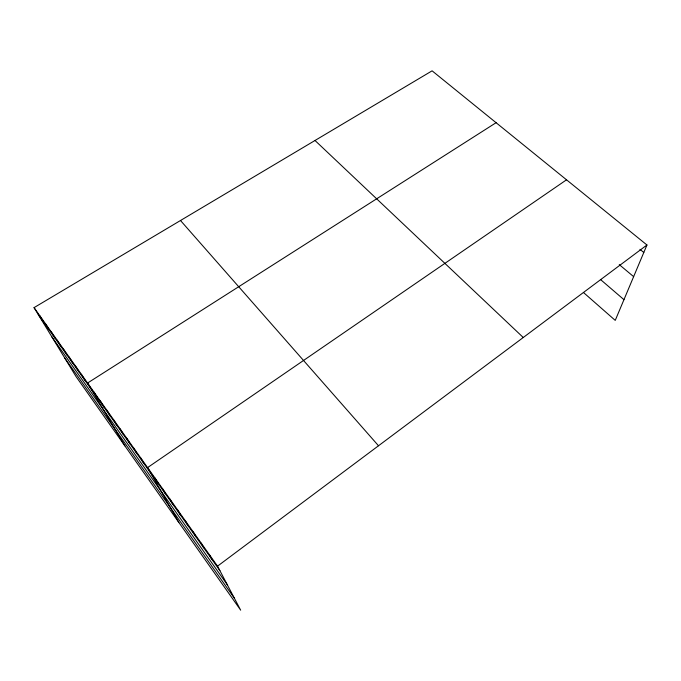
<?xml version="1.0" encoding="UTF-8"?>
<svg xmlns="http://www.w3.org/2000/svg" width="681" height="681" viewBox="0 0 681 681"><rect width="100%" height="100%" fill="white"/><g stroke="black" fill="none" stroke-linecap="round" stroke-linejoin="round"><path stroke-width="1.02" d="M34.05 307.633L217.537 566.158L240.665 610.176L76.068 376.61L34.05 307.633L432.094 70.824L646.95 244.998L615.241 320.385L583.404 292.447M217.537 566.158L646.95 244.998M566.532 179.81L147.581 467.592L178.822 522.412M496.091 122.699L87.568 383.037L124.878 445.868M639.953 249.34L643.8 252.481M619.259 264.603L633.636 276.648M600.429 279.465L623.958 299.666M315.005 140.49L523.263 337.504M180.499 220.508L378.508 445.766M38.23 314.494L219.886 570.627M51.713 336.627L227.394 584.911M64.542 357.687L234.434 598.301M39.711 315.609L43.839 322.411M51.237 331.843L55.28 338.534M45.44 323.679L49.526 330.421M57.102 340.117L61.094 346.74M63.044 348.485L66.993 355.048M75.148 365.544L78.996 371.971M69.062 356.963L72.952 363.458M81.32 374.235L85.108 380.594M93.893 391.95L97.57 398.164M100.303 400.981L103.921 407.119M106.789 410.124L110.348 416.185M113.369 419.394L116.86 425.361M120.026 428.775L123.457 434.665M126.777 438.292L130.139 444.089M133.621 447.928L136.915 453.64M140.55 457.692L143.776 463.31M154.919 477.926L157.983 483.348M162.359 488.413L165.347 493.734M169.901 499.045L172.812 504.255M177.562 509.831L180.38 514.93M185.326 520.769L188.058 525.749M193.2 531.87L195.847 536.73M201.193 543.132L203.747 547.865M209.305 554.564L211.757 559.169"/></g></svg>
